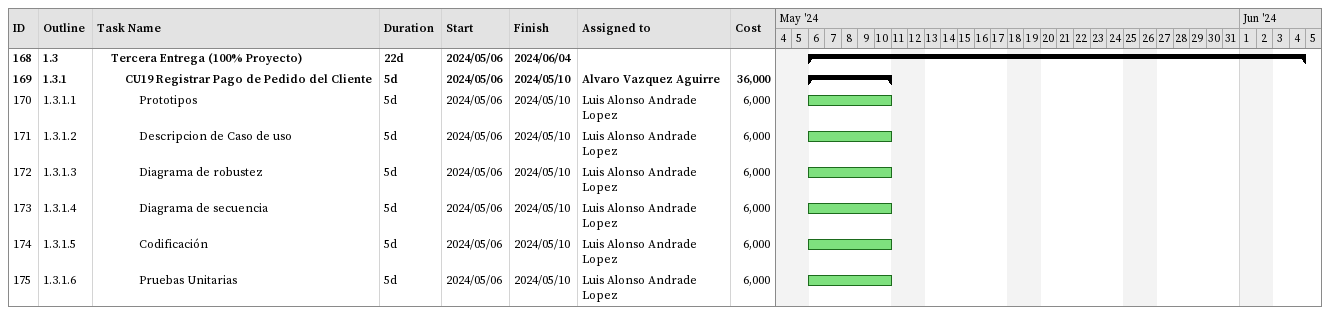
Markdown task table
| ID | WBS | Task | Duration | Start | Finish | Resources | Cost |
|---|---|---|---|---|---|---|---|
| 168 | 1.3 | **Tercera Entrega (100% Proyecto)** | 22d | 2024-05-06 | 2024-06-04 |  |  |
| 169 | 1.3.1 | **CU19 Registrar Pago de Pedido del Cliente** | 5d | 2024-05-06 | 2024-05-10 | Alvaro Vazquez Aguirre | 36000 |
| 170 | 1.3.1.1 | Prototipos | 5d | 2024-05-06 | 2024-05-10 | Luis Alonso Andrade Lopez | 6000 |
| 171 | 1.3.1.2 | Descripcion de Caso de uso | 5d | 2024-05-06 | 2024-05-10 | Luis Alonso Andrade Lopez | 6000 |
| 172 | 1.3.1.3 | Diagrama de robustez | 5d | 2024-05-06 | 2024-05-10 | Luis Alonso Andrade Lopez | 6000 |
| 173 | 1.3.1.4 | Diagrama de secuencia | 5d | 2024-05-06 | 2024-05-10 | Luis Alonso Andrade Lopez | 6000 |
| 174 | 1.3.1.5 | Codificación | 5d | 2024-05-06 | 2024-05-10 | Luis Alonso Andrade Lopez | 6000 |
| 175 | 1.3.1.6 | Pruebas Unitarias | 5d | 2024-05-06 | 2024-05-10 | Luis Alonso Andrade Lopez | 6000 |
